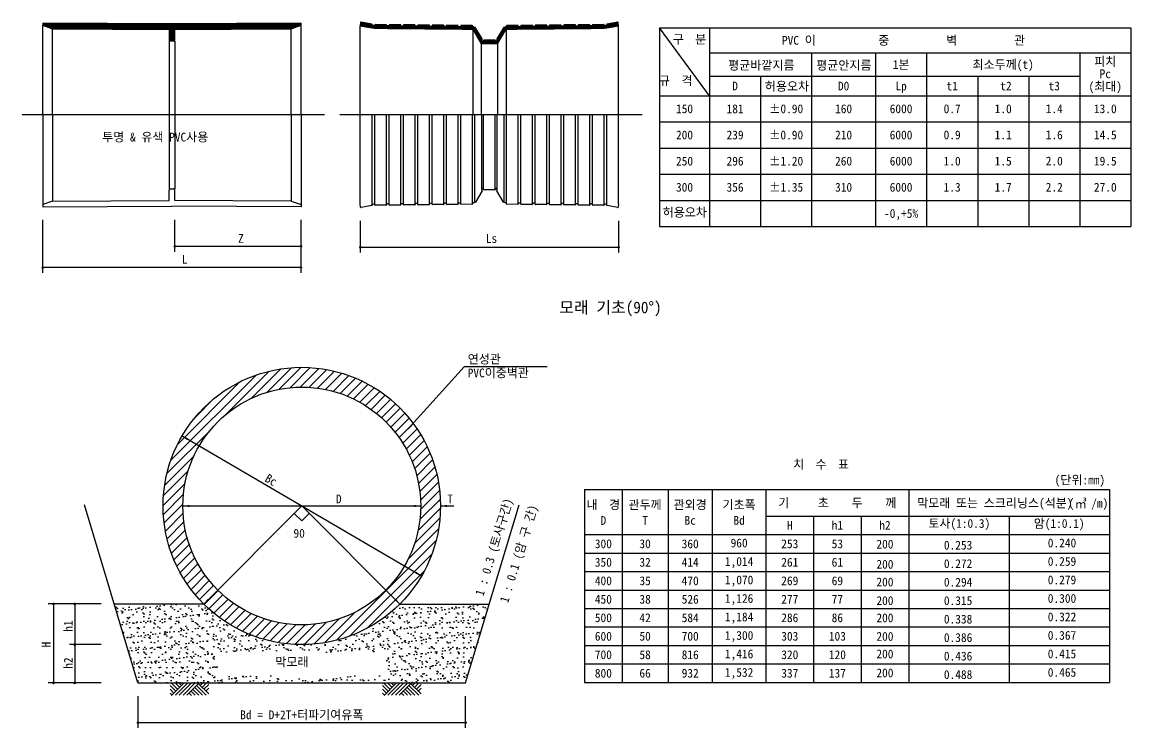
# Model space of a CAD drawing. Header units: inches. Extents: x 15 to 329, y 6 to 106.
# Drawn here: x 184.2 to 259.8, y 20.4 to 68.5 of the extents above; entities that cross this region are included whole.
import ezdxf
from ezdxf.enums import TextEntityAlignment as Align

# ---------------------------------------------------------------- set-up
doc = ezdxf.new("R2010")
doc.units = ezdxf.units.IN
doc.header["$MEASUREMENT"] = 0
doc.linetypes.add('CENTER', pattern=[50.8, 31.75, -6.35, 6.35, -6.35])
for name, color, linetype in [('ARHT', 8, 'Continuous'), ('COCN', 1, 'Continuous'), ('CODN', 1, 'Continuous'), ('COMM', 7, 'Continuous'), ('FORM', 7, 'Continuous'), ('TEXT', 3, 'Continuous')]:
    doc.layers.add(name, color=color, linetype=linetype)
doc.styles.add('돋움', font='DotumChe.TTF')

# ---------------------------------------------------------------- blocks, each defined once
blk = doc.blocks.new('*X4')
at = {"color": 0, "linetype": 'Continuous'}
for p, q in [((517.19, 643.2), (524.86, 643.2)), ((517.22, 643.4), (524.56, 643.4)), ((517.25, 643.6), (524.58, 643.6)), ((517.28, 643.8), (524.55, 643.8)), ((517.31, 644), (523.54, 644)), ((517.33, 644.2), (522.14, 644.2)), ((517.36, 644.4), (520.74, 644.4)), ((517.39, 644.6), (519.34, 644.6)), ((517.47, 644.8), (517.93, 644.8)), ((517.71, 643), (542.32, 643)), ((519.11, 642.8), (560.12, 642.8)), ((520.51, 642.6), (586.68, 642.6)), ((521.91, 642.4), (587.52, 642.4)), ((526.12, 643.2), (533.39, 643.2)), ((526.13, 643.4), (533.39, 643.4)), ((526.17, 643.6), (533.28, 643.6)), ((535, 643.2), (542.26, 643.2)), ((535.01, 643.4), (542.25, 643.4)), ((535.16, 643.6), (535.85, 643.6)), ((543.83, 643), (551.14, 643)), ((543.87, 643.2), (551.13, 643.2)), ((543.89, 643.4), (551.08, 643.4)), ((552.74, 643.2), (560, 643.2)), ((552.74, 643), (560, 643)), ((552.81, 643.4), (558.77, 643.4)), ((561.51, 642.8), (568.9, 642.8)), ((561.61, 643), (568.87, 643)), ((561.62, 643.2), (568.85, 643.2)), ((570.46, 642.8), (577.74, 642.8)), ((570.48, 643), (577.74, 643)), ((570.52, 643.2), (577.66, 643.2)), ((579.35, 642.8), (586.61, 642.8)), ((579.36, 643), (586.61, 643)), ((579.47, 643.2), (581.69, 643.2)), ((606.73, 642.4), (672.35, 642.4)), ((607.57, 642.6), (673.75, 642.6)), ((607.64, 642.8), (614.9, 642.8)), ((607.65, 643), (614.9, 643)), ((612.57, 643.2), (614.78, 643.2)), ((616.51, 643), (623.77, 643)), ((616.51, 642.8), (623.8, 642.8)), ((616.6, 643.2), (623.74, 643.2)), ((625.35, 642.8), (632.74, 642.8)), ((625.38, 643), (632.64, 643)), ((625.4, 643.2), (632.64, 643.2)), ((634.13, 642.8), (675.15, 642.8)), ((634.25, 643.2), (641.51, 643.2)), ((634.25, 643), (641.52, 643)), ((635.48, 643.4), (641.44, 643.4)), ((643.11, 643), (650.43, 643)), ((643.12, 643.2), (650.38, 643.2)), ((643.17, 643.4), (650.37, 643.4)), ((651.94, 643), (676.55, 643)), ((651.99, 643.2), (659.25, 643.2)), ((652, 643.4), (659.25, 643.4)), ((658.4, 643.6), (659.09, 643.6)), ((660.86, 643.4), (668.12, 643.4)), ((660.86, 643.2), (668.14, 643.2)), ((660.97, 643.6), (668.08, 643.6)), ((669.39, 643.2), (677.06, 643.2)), ((669.67, 643.6), (677.01, 643.6)), ((669.7, 643.4), (677.03, 643.4)), ((669.71, 643.8), (676.98, 643.8)), ((670.71, 644), (676.95, 644)), ((672.12, 644.2), (676.92, 644.2)), ((673.52, 644.4), (676.89, 644.4)), ((674.92, 644.6), (676.86, 644.6)), ((676.32, 644.8), (676.78, 644.8)), ((523.31, 642.2), (587.67, 642.2)), ((524.75, 642), (587.85, 642)), ((534.19, 641.8), (588.72, 641.8)), ((557.11, 641.6), (588.87, 641.6)), ((580.03, 641.4), (589.02, 641.4)), ((586.91, 641.2), (589.16, 641.2)), ((587.05, 641), (589.31, 641)), ((587.2, 640.8), (589.46, 640.8)), ((587.35, 640.6), (589.61, 640.6)), ((587.5, 640.4), (589.76, 640.4)), ((587.65, 640.2), (589.91, 640.2)), ((587.8, 640), (590.05, 640)), ((587.94, 639.8), (590.2, 639.8)), ((588.03, 642), (588.57, 642)), ((588.09, 639.6), (590.35, 639.6)), ((588.24, 639.4), (590.5, 639.4)), ((588.39, 639.2), (590.65, 639.2)), ((588.54, 639), (590.79, 639)), ((588.68, 638.8), (590.94, 638.8)), ((588.83, 638.6), (591.09, 638.6)), ((588.98, 638.4), (591.24, 638.4)), ((589.13, 638.2), (591.39, 638.2)), ((589.28, 638), (591.53, 638)), ((589.42, 637.8), (591.68, 637.8)), ((589.57, 637.6), (591.83, 637.6)), ((589.72, 637.4), (591.98, 637.4)), ((589.87, 637.2), (592.13, 637.2)), ((590.02, 637), (592.28, 637)), ((601.98, 637), (604.24, 637)), ((602.13, 637.2), (604.39, 637.2)), ((602.28, 637.4), (604.53, 637.4)), ((602.42, 637.6), (604.68, 637.6)), ((602.57, 637.8), (604.83, 637.8)), ((602.72, 638), (604.98, 638)), ((602.87, 638.2), (605.13, 638.2)), ((603.02, 638.4), (605.27, 638.4)), ((603.16, 638.6), (605.42, 638.6)), ((603.31, 638.8), (605.57, 638.8)), ((603.46, 639), (605.72, 639)), ((603.61, 639.2), (605.87, 639.2)), ((603.76, 639.4), (606.01, 639.4)), ((603.9, 639.6), (606.16, 639.6)), ((604.05, 639.8), (606.31, 639.8)), ((604.2, 640), (606.46, 640)), ((604.35, 640.2), (606.61, 640.2)), ((604.5, 640.4), (606.76, 640.4)), ((604.65, 640.6), (606.9, 640.6)), ((604.79, 640.8), (607.05, 640.8)), ((604.94, 641), (607.2, 641)), ((605.09, 641.2), (607.35, 641.2)), ((605.24, 641.4), (614.22, 641.4)), ((605.39, 641.6), (637.14, 641.6)), ((605.53, 641.8), (660.06, 641.8)), ((605.68, 642), (606.22, 642)), ((606.41, 642), (669.51, 642)), ((606.58, 642.2), (670.94, 642.2)), ((590.17, 636.8), (592.42, 636.8)), ((590.31, 636.6), (592.57, 636.6)), ((590.46, 636.4), (592.61, 636.4)), ((590.61, 636.2), (592.4, 636.2)), ((590.76, 636), (592.3, 636)), ((590.91, 635.8), (592.41, 635.8)), ((591.05, 635.6), (592.56, 635.6)), ((591.2, 635.4), (603.05, 635.4)), ((591.35, 635.2), (602.9, 635.2)), ((591.5, 635), (602.76, 635)), ((591.65, 634.8), (602.61, 634.8)), ((591.79, 634.6), (602.46, 634.6)), ((591.94, 634.4), (602.31, 634.4)), ((593.5, 635.8), (600.75, 635.8)), ((593.5, 635.6), (600.76, 635.6)), ((593.6, 636), (600.65, 636)), ((601.65, 636.4), (603.79, 636.4)), ((601.68, 636.6), (603.94, 636.6)), ((601.69, 635.6), (603.2, 635.6)), ((601.83, 636.8), (604.09, 636.8)), ((601.84, 635.8), (603.35, 635.8)), ((601.86, 636.2), (603.64, 636.2)), ((601.96, 636), (603.5, 636))]:
    blk.add_line(p, q, dxfattribs=at)
blk = doc.blocks.new('15')
at = {"layer": 'ARHT', "color": 8, "linetype": 'Continuous'}
for p, q in [((-4.9, 0), (-2.5, -2.39)), ((-4.73, -4.73), (0, 0)), ((-3.41, 0), (-1.75, -1.66)), ((-3.25, -4.67), (1.41, 0)), ((-2, 0), (-1.04, -0.96)), ((-1.84, -4.67), (2.83, 0)), ((-0.42, -4.67), (4.24, 0)), ((0.99, -4.67), (5.66, 0)), ((6.11, -0.96), (7.07, 0)), ((6.82, -1.67), (8.49, 0)), ((-5.31, -0.99), (-3.25, -3.04)), ((-5.31, -2.4), (-3.96, -3.75)), ((-5.31, -3.82), (-4.67, -4.46)), ((1.94, -3.87), (2.81, -4.73)), ((2.65, -3.16), (4.16, -4.67)), ((3.36, -2.45), (5.57, -4.67)), ((4.07, -1.74), (6.99, -4.67)), ((4.77, -1.04), (8.4, -4.67)), ((5.48, -0.33), (9.31, -4.16)), ((7.52, -2.37), (9.31, -0.59)), ((8.23, -3.08), (9.31, -2))]:
    blk.add_line(p, q, dxfattribs=at)
blk = doc.blocks.new('*X16')
at = {"color": 0}
for p, q in [((78.69, 195.36), (86.85, 203.52)), ((83.48, 198.39), (89.05, 203.95)), ((86.36, 199.5), (91.04, 204.18)), ((88.72, 200.09), (92.88, 204.25)), ((90.79, 200.39), (94.6, 204.2)), ((92.66, 200.5), (96.22, 204.05)), ((94.39, 200.46), (97.75, 203.82)), ((96, 200.3), (99.21, 203.51)), ((68.22, 186.66), (84.34, 202.78)), ((69.51, 189.72), (81.28, 201.49)), ((97.51, 200.04), (100.6, 203.13)), ((98.94, 199.7), (101.92, 202.69)), ((100.29, 199.29), (103.19, 202.19)), ((101.57, 198.8), (104.41, 201.64)), ((102.8, 198.26), (105.58, 201.04)), ((103.96, 197.65), (106.7, 200.39)), ((105.07, 196.99), (107.77, 199.7)), ((72.86, 194.84), (76.16, 198.14)), ((106.12, 196.28), (108.8, 198.96)), ((107.13, 195.51), (109.79, 198.18)), ((108.08, 194.7), (110.73, 197.35)), ((108.98, 193.84), (111.64, 196.49)), ((109.84, 192.92), (112.49, 195.58)), ((110.64, 191.96), (113.31, 194.63)), ((111.4, 190.95), (114.09, 193.64)), ((67.48, 184.15), (75.64, 192.31)), ((112.1, 189.89), (114.82, 192.6)), ((112.76, 188.77), (115.5, 191.52)), ((113.35, 187.6), (116.14, 190.39)), ((113.89, 186.37), (116.73, 189.21)), ((67.05, 181.95), (72.61, 187.52)), ((114.36, 185.07), (117.28, 187.99)), ((66.82, 179.96), (71.5, 184.64)), ((114.76, 183.71), (117.76, 186.71)), ((115.09, 182.27), (118.19, 185.37)), ((115.33, 180.74), (118.56, 183.97)), ((66.75, 178.12), (70.91, 182.28)), ((115.47, 179.11), (118.86, 182.5)), ((115.49, 177.36), (119.08, 180.95)), ((66.8, 176.4), (70.61, 180.21)), ((66.95, 174.78), (70.5, 178.34)), ((115.36, 175.46), (119.22, 179.32)), ((67.18, 173.25), (70.54, 176.61)), ((115.01, 173.35), (119.25, 177.58)), ((67.49, 171.79), (70.7, 175)), ((114.36, 170.93), (119.15, 175.72)), ((67.87, 170.4), (70.96, 173.49)), ((68.31, 169.08), (71.3, 172.06)), ((113.11, 167.91), (118.89, 173.7)), ((68.81, 167.81), (71.71, 170.71)), ((99.55, 152.58), (118.42, 171.45)), ((69.36, 166.59), (72.2, 169.43)), ((69.96, 165.42), (72.74, 168.2)), ((102.12, 153.39), (117.61, 168.88)), ((70.61, 164.3), (73.35, 167.04)), ((71.3, 163.23), (74.01, 165.93)), ((72.04, 162.2), (74.72, 164.88)), ((72.82, 161.21), (75.49, 163.87)), ((105.33, 154.82), (116.18, 165.67)), ((73.65, 160.27), (76.3, 162.92)), ((74.51, 159.36), (77.16, 162.02)), ((75.42, 158.51), (78.08, 161.16)), ((76.37, 157.69), (79.04, 160.36)), ((77.36, 156.91), (80.05, 159.6)), ((78.4, 156.18), (81.11, 158.9)), ((79.48, 155.5), (82.23, 158.24)), ((80.61, 154.86), (83.4, 157.65)), ((97.3, 152.11), (103.09, 157.89)), ((81.79, 154.27), (84.63, 157.11)), ((83.01, 153.72), (85.93, 156.64)), ((84.29, 153.24), (87.29, 156.24)), ((85.63, 152.81), (88.73, 155.91)), ((87.03, 152.44), (90.26, 155.67)), ((88.5, 152.14), (91.89, 155.53)), ((90.05, 151.92), (93.64, 155.51)), ((91.68, 151.78), (95.54, 155.64)), ((93.42, 151.75), (97.65, 155.99)), ((95.28, 151.85), (100.07, 156.64))]:
    blk.add_line(p, q, dxfattribs=at)

msp = doc.modelspace()

# ---------------------------------------------------------------- hatches: boundary and pattern name
at = {"layer": 'ARHT', "linetype": 'Continuous'}
h = msp.add_hatch(dxfattribs=at)
h.set_pattern_fill('ANSI31', color=256, scale=0.270261, angle=315, style=0)
h.set_pattern_definition([(0, (14.542527, 59.69897), (9e-18, 0.033782672), [])])
edge = h.paths.add_edge_path()
edge.add_arc((194.479, 67.318), 0.0811, 270, 360)
edge.add_line((194.56, 67.318), (194.56, 68.023))
edge.add_line((194.56, 68.023), (202.506, 68.065))
edge.add_line((202.506, 68.065), (203.172, 68.3))
edge.add_line((203.172, 68.3), (203.172, 68.45))
edge.add_line((203.172, 68.45), (194.364, 68.408))
edge.add_line((194.364, 68.408), (185.557, 68.45))
edge.add_line((185.557, 68.45), (185.557, 68.3))
edge.add_line((185.557, 68.3), (186.223, 68.065))
edge.add_line((186.223, 68.065), (194.169, 68.023))
edge.add_line((194.169, 68.023), (194.169, 67.318))
edge.add_arc((194.25, 67.318), 0.0811, 180, 270)
edge.add_line((194.25, 67.237), (194.479, 67.237))
at = {"layer": 'ARHT'}
h = msp.add_hatch(dxfattribs=at)
h.set_pattern_fill('AR-SAND', color=256, scale=0.360348, style=0)
h.set_pattern_definition([(37.5, (7.0289, -33.1845), (-0.0226996, 0.694328), [0, -0.5477297, 0, -0.6125924, 0, -0.5855663]), (7.5, (7.0289, -33.1845), (0.6377364, 1.016956), [0, -0.2954858, 0, -0.4936774, 0, -0.189183]), (327.5, (6.5857, -33.1845), (1.1221763, 0.0020392), [0, -0.1801742, 0, -0.6486273, 0, -0.846819]), (317.5, (6.5857, -33.1845), (1.083253, 0.316269), [0, -0.0900871, 0, -0.4252112, 0, -0.4864705])])
edge = h.paths.add_edge_path()
edge.add_line((190.438, 28.819), (192.053, 23.436))
edge.add_line((192.053, 23.436), (214.395, 23.436))
edge.add_line((214.395, 23.436), (216.01, 28.819))
edge.add_line((216.01, 28.819), (209.913, 28.819))
edge.add_arc((203.224, 35.507), 9.459, 225.22717, 315, ccw=False)
edge.add_line((196.562, 28.792), (190.438, 28.819))
h.paths.add_polyline_path([(209.015, 25.522), (197.47, 25.522), (197.47, 23.923), (209.015, 23.923)], flags=16)

# ---------------------------------------------------------------- linework, layer by layer
at = {"layer": 'COCN', "linetype": 'CENTER', "ltscale": 10}
for p, q in [((204.78, 62.184), (184.156, 62.184)), ((226.437, 62.184), (205.812, 62.184))]:
    msp.add_line(p, q, dxfattribs=at)
at = {"layer": 'CODN', "linetype": 'Continuous'}
for p, q in [((185.557, 51.414), (185.557, 55.017)), ((194.56, 52.855), (194.56, 55.017)), ((203.172, 51.414), (203.172, 55.017)), ((207.213, 54.959), (207.213, 52.797)), ((224.829, 54.959), (224.829, 52.797)), ((203.172, 53.215), (194.56, 53.215)), ((207.213, 53.157), (224.829, 53.157)), ((203.172, 51.774), (185.557, 51.774)), ((219.966, 44.996), (214.287, 44.996)), ((195.058, 40.282), (211.39, 30.733)), ((195.116, 35.507), (211.332, 35.507)), ((203.224, 35.507), (196.535, 28.819)), ((202.714, 34.998), (203.224, 34.488)), ((203.224, 35.507), (209.913, 28.819)), ((203.734, 34.998), (203.224, 34.488)), ((212.683, 35.507), (213.584, 35.507)), ((189.537, 28.832), (185.934, 28.832)), ((186.294, 28.819), (186.294, 23.436)), ((187.736, 28.819), (187.736, 23.436)), ((189.537, 26.048), (187.375, 26.048)), ((189.537, 23.436), (185.934, 23.436)), ((192.053, 22.535), (192.053, 20.373)), ((214.395, 20.373), (214.395, 22.535)), ((192.053, 20.733), (214.395, 20.733))]:
    msp.add_line(p, q, dxfattribs=at)
at = {"layer": 'CODN'}
msp.add_line((214.287, 44.996), (210.458, 40.736), dxfattribs=at)
at = {"layer": 'CODN', "linetype": 'Continuous'}
for points, const_width in [([(194.517, 53.215, 1), (194.603, 53.215, 1)], 0.0864), ([(203.129, 53.215, 1), (203.215, 53.215, 1)], 0.0864), ([(207.17, 53.157, 1), (207.257, 53.157, 1)], 0.0864), ([(224.785, 53.157, 1), (224.872, 53.157, 1)], 0.0864), ([(185.514, 51.774, 1), (185.6, 51.774, 1)], 0.0864), ([(203.129, 51.774, 1), (203.215, 51.774, 1)], 0.0864), ([(186.249, 28.819, 1), (186.339, 28.819, 1)], 0.0901), ([(187.691, 28.819, 1), (187.781, 28.819, 1)], 0.0901), ([(187.691, 26.048, 1), (187.781, 26.048, 1)], 0.0901), ([(186.249, 23.436, 1), (186.339, 23.436, 1)], 0.0901), ([(187.691, 23.436, 1), (187.781, 23.436, 1)], 0.0901), ([(192.008, 20.733, 1), (192.098, 20.733, 1)], 0.0901), ([(214.35, 20.733, 1), (214.44, 20.733, 1)], 0.0901)]:
    msp.add_lwpolyline(points, format="xyb", close=True, dxfattribs=dict(at, const_width=const_width))
for points in [[(210.766, 40.982), (210.67, 41.069), (210.458, 40.736)], [(195.395, 40.001), (195.468, 40.126), (195.058, 40.282)], [(195.549, 35.435), (195.549, 35.58), (195.116, 35.507)], [(210.899, 35.435), (210.899, 35.58), (211.332, 35.507)], [(213.116, 35.435), (213.116, 35.58), (212.683, 35.507)], [(211.053, 31.014), (210.98, 30.889), (211.39, 30.733)], [(196.892, 29.074), (196.79, 29.176), (196.535, 28.819)], [(209.658, 29.176), (209.556, 29.074), (209.913, 28.819)]]:
    msp.add_solid(points, dxfattribs=at)
at = {"layer": 'COMM'}
for p, q in [((185.557, 62.184), (185.557, 68.3)), ((186.223, 62.184), (186.223, 68.065)), ((202.506, 62.184), (202.506, 68.065)), ((203.172, 62.184), (203.172, 68.3)), ((194.169, 67.237), (194.169, 57.131)), ((194.56, 67.237), (194.56, 57.131)), ((185.557, 62.184), (185.557, 56.068)), ((186.223, 62.184), (186.223, 56.303)), ((202.506, 62.184), (202.506, 56.303)), ((203.172, 62.184), (203.172, 56.068)), ((194.169, 56.345), (194.169, 57.05)), ((194.25, 57.131), (194.479, 57.131)), ((194.56, 56.345), (194.56, 57.05)), ((186.223, 56.303), (185.557, 56.068)), ((185.557, 56.068), (185.557, 55.918)), ((185.557, 55.918), (194.364, 55.96)), ((186.223, 56.303), (194.169, 56.345)), ((203.172, 55.918), (194.364, 55.96)), ((202.506, 56.303), (194.56, 56.345)), ((202.506, 56.303), (203.172, 56.068)), ((203.172, 56.068), (203.172, 55.918)), ((192.053, 23.436), (188.406, 35.594)), ((214.395, 23.436), (218.042, 35.594)), ((196.535, 28.819), (190.438, 28.819)), ((209.913, 28.819), (216.01, 28.819)), ((192.053, 23.436), (214.395, 23.436))]:
    msp.add_line(p, q, dxfattribs=at)
at = {"layer": 'COMM', "linetype": 'Continuous'}
for p, q in [((207.235, 68.457), (207.213, 68.265)), ((207.213, 62.184), (207.213, 68.265)), ((207.213, 68.265), (208.027, 68.12)), ((207.238, 68.485), (207.235, 68.457)), ((208.011, 68.375), (207.264, 68.508)), ((208.027, 68.316), (208.03, 68.344)), ((208.027, 68.12), (208.17, 68.099)), ((208.112, 68.273), (208.046, 68.285)), ((208.178, 68.266), (208.112, 68.273)), ((208.17, 68.099), (214.884, 68.026)), ((208.201, 68.321), (208.2, 68.293)), ((208.978, 68.34), (208.223, 68.349)), ((209, 68.285), (209, 68.312)), ((209.088, 68.256), (209.022, 68.257)), ((209.155, 68.255), (209.088, 68.256)), ((209.178, 68.31), (209.178, 68.283)), ((209.955, 68.33), (209.2, 68.338)), ((209.977, 68.274), (209.977, 68.302)), ((210.066, 68.245), (209.999, 68.246)), ((210.132, 68.245), (210.066, 68.245)), ((210.155, 68.3), (210.155, 68.272)), ((210.932, 68.319), (210.177, 68.327)), ((210.954, 68.263), (210.954, 68.291)), ((211.043, 68.235), (210.976, 68.235)), ((211.109, 68.234), (211.043, 68.235)), ((211.132, 68.289), (211.132, 68.261)), ((211.909, 68.308), (211.154, 68.317)), ((211.931, 68.253), (211.931, 68.28)), ((212.02, 68.224), (211.953, 68.225)), ((212.086, 68.223), (212.02, 68.224)), ((212.109, 68.279), (212.109, 68.251)), ((212.886, 68.298), (212.131, 68.306)), ((212.908, 68.242), (212.909, 68.27)), ((212.997, 68.213), (212.93, 68.214)), ((213.064, 68.213), (212.997, 68.213)), ((213.086, 68.268), (213.086, 68.24)), ((213.864, 68.287), (213.109, 68.295)), ((213.885, 68.231), (213.886, 68.259)), ((213.974, 68.203), (213.907, 68.203)), ((214.041, 68.202), (213.974, 68.203)), ((214.063, 68.257), (214.063, 68.229)), ((214.841, 68.276), (214.086, 68.285)), ((214.863, 68.221), (214.863, 68.248)), ((214.951, 68.192), (214.885, 68.193)), ((214.991, 68.125), (214.951, 68.192)), ((215.04, 68.136), (215.022, 68.119)), ((215.52, 67.372), (215.071, 68.13)), ((216.971, 68.13), (216.522, 67.372)), ((217.02, 68.119), (217.002, 68.136)), ((217.091, 68.192), (217.051, 68.125)), ((217.157, 68.193), (217.091, 68.192)), ((217.158, 68.026), (223.872, 68.099)), ((217.179, 68.248), (217.179, 68.221)), ((217.956, 68.285), (217.201, 68.276)), ((217.979, 68.229), (217.979, 68.257)), ((218.068, 68.203), (218.001, 68.202)), ((218.135, 68.203), (218.068, 68.203)), ((218.156, 68.259), (218.157, 68.231)), ((218.933, 68.295), (218.178, 68.287)), ((218.956, 68.24), (218.956, 68.268)), ((219.045, 68.213), (218.978, 68.213)), ((219.112, 68.214), (219.045, 68.213)), ((219.133, 68.27), (219.134, 68.242)), ((219.911, 68.306), (219.155, 68.298)), ((219.933, 68.251), (219.933, 68.279)), ((220.022, 68.224), (219.955, 68.223)), ((220.089, 68.225), (220.022, 68.224)), ((220.111, 68.28), (220.111, 68.253)), ((220.888, 68.317), (220.133, 68.308)), ((220.91, 68.261), (220.91, 68.289)), ((220.999, 68.235), (220.933, 68.234)), ((221.066, 68.235), (220.999, 68.235)), ((221.088, 68.291), (221.088, 68.263)), ((221.865, 68.327), (221.11, 68.319)), ((221.887, 68.272), (221.887, 68.3)), ((221.976, 68.245), (221.91, 68.245)), ((222.043, 68.246), (221.976, 68.245)), ((222.065, 68.302), (222.065, 68.274)), ((222.842, 68.338), (222.087, 68.33)), ((222.864, 68.283), (222.864, 68.31)), ((222.953, 68.256), (222.887, 68.255)), ((223.02, 68.257), (222.953, 68.256)), ((223.042, 68.312), (223.042, 68.285)), ((223.819, 68.349), (223.064, 68.34)), ((223.842, 68.293), (223.841, 68.321)), ((223.93, 68.273), (223.864, 68.266)), ((223.872, 68.099), (224.015, 68.12)), ((223.996, 68.285), (223.93, 68.273)), ((224.012, 68.344), (224.015, 68.316)), ((224.015, 68.12), (224.829, 68.265)), ((224.778, 68.508), (224.031, 68.375)), ((224.807, 68.457), (224.803, 68.485)), ((224.829, 68.265), (224.807, 68.457)), ((224.829, 62.184), (224.829, 68.265)), ((214.884, 68.026), (214.884, 62.184)), ((214.884, 68.026), (215.466, 67.043)), ((215.498, 67.316), (215.516, 67.333)), ((216.021, 67.297), (215.643, 67.294)), ((216.399, 67.294), (216.021, 67.297)), ((216.526, 67.333), (216.544, 67.316)), ((216.576, 67.043), (217.158, 68.026)), ((217.158, 68.026), (217.158, 62.184)), ((215.466, 67.043), (216.022, 67.047)), ((215.466, 67.043), (215.466, 62.184)), ((215.533, 67.21), (215.493, 67.277)), ((215.599, 67.211), (215.533, 67.21)), ((215.621, 67.267), (215.621, 67.239)), ((216.02, 67.047), (216.576, 67.043)), ((216.42, 67.239), (216.421, 67.267)), ((216.509, 67.21), (216.443, 67.211)), ((216.549, 67.277), (216.509, 67.21)), ((216.576, 67.043), (216.576, 62.184)), ((207.213, 56.103), (207.213, 62.184)), ((208.027, 56.052), (208.027, 62.184)), ((208.2, 56.075), (208.2, 62.184)), ((209, 56.081), (209, 62.184)), ((209.178, 56.085), (209.178, 62.184)), ((209.977, 56.092), (209.977, 62.184)), ((210.155, 56.096), (210.155, 62.184)), ((210.954, 56.103), (210.954, 62.184)), ((211.132, 56.107), (211.132, 62.184)), ((211.931, 56.113), (211.931, 62.184)), ((212.109, 56.117), (212.109, 62.184)), ((212.908, 56.124), (212.908, 62.184)), ((213.086, 56.128), (213.086, 62.184)), ((213.885, 56.135), (213.885, 62.184)), ((214.063, 56.139), (214.063, 62.184)), ((214.863, 56.147), (214.863, 62.184)), ((215.022, 56.249), (215.022, 62.184)), ((215.493, 57.091), (215.493, 62.184)), ((215.621, 57.129), (215.621, 62.157)), ((216.42, 57.129), (216.42, 62.185)), ((216.549, 57.091), (216.549, 62.184)), ((217.02, 56.249), (217.02, 62.184)), ((217.179, 56.147), (217.179, 62.184)), ((217.98, 56.139), (217.98, 62.184)), ((218.158, 56.135), (218.158, 62.184)), ((218.957, 56.128), (218.957, 62.184)), ((219.135, 56.124), (219.135, 62.184)), ((219.935, 56.117), (219.935, 62.184)), ((220.112, 56.113), (220.112, 62.184)), ((220.912, 56.107), (220.912, 62.184)), ((221.089, 56.103), (221.089, 62.184)), ((221.889, 56.096), (221.889, 62.184)), ((222.066, 56.092), (222.066, 62.184)), ((222.866, 56.085), (222.866, 62.184)), ((223.044, 56.081), (223.044, 62.184)), ((223.843, 56.075), (223.843, 62.184)), ((224.017, 56.052), (224.017, 62.184)), ((224.829, 56.103), (224.829, 62.184)), ((215.52, 56.997), (215.071, 56.238)), ((215.533, 57.158), (215.493, 57.091)), ((215.498, 57.052), (215.516, 57.035)), ((215.599, 57.157), (215.533, 57.158)), ((215.621, 57.102), (215.621, 57.129)), ((216.021, 57.071), (215.643, 57.074)), ((216.399, 57.074), (216.021, 57.071)), ((216.42, 57.129), (216.421, 57.102)), ((216.509, 57.158), (216.443, 57.157)), ((216.549, 57.091), (216.509, 57.158)), ((216.971, 56.238), (216.522, 56.997)), ((216.526, 57.035), (216.544, 57.052)), ((207.235, 55.911), (207.213, 56.103)), ((208.011, 55.993), (207.264, 55.86)), ((208.027, 56.052), (208.03, 56.024)), ((208.112, 56.095), (208.046, 56.083)), ((208.178, 56.102), (208.112, 56.095)), ((208.201, 56.047), (208.2, 56.075)), ((208.978, 56.028), (208.223, 56.019)), ((209, 56.083), (209, 56.056)), ((209.088, 56.112), (209.022, 56.111)), ((209.155, 56.113), (209.088, 56.112)), ((209.178, 56.058), (209.178, 56.085)), ((209.955, 56.038), (209.2, 56.03)), ((209.977, 56.094), (209.977, 56.066)), ((210.066, 56.123), (209.999, 56.122)), ((210.132, 56.124), (210.066, 56.123)), ((210.155, 56.068), (210.155, 56.096)), ((210.932, 56.049), (210.177, 56.041)), ((210.954, 56.105), (210.954, 56.077)), ((211.043, 56.133), (210.976, 56.133)), ((211.109, 56.134), (211.043, 56.133)), ((211.132, 56.079), (211.132, 56.107)), ((211.909, 56.06), (211.154, 56.051)), ((211.931, 56.115), (211.931, 56.088)), ((212.02, 56.144), (211.953, 56.143)), ((212.086, 56.145), (212.02, 56.144)), ((212.109, 56.09), (212.109, 56.117)), ((212.886, 56.07), (212.131, 56.062)), ((212.908, 56.126), (212.909, 56.098)), ((212.997, 56.155), (212.93, 56.154)), ((213.064, 56.155), (212.997, 56.155)), ((213.086, 56.1), (213.086, 56.128)), ((213.864, 56.081), (213.109, 56.073)), ((213.885, 56.137), (213.886, 56.109)), ((213.974, 56.165), (213.907, 56.165)), ((214.041, 56.166), (213.974, 56.165)), ((214.063, 56.111), (214.063, 56.139)), ((214.841, 56.092), (214.086, 56.083)), ((214.863, 56.147), (214.863, 56.12)), ((214.951, 56.176), (214.885, 56.175)), ((214.991, 56.243), (214.951, 56.176)), ((215.04, 56.232), (215.022, 56.249)), ((217.02, 56.249), (217.002, 56.232)), ((217.091, 56.176), (217.051, 56.243)), ((217.157, 56.175), (217.091, 56.176)), ((217.179, 56.12), (217.179, 56.147)), ((217.956, 56.083), (217.201, 56.092)), ((217.979, 56.139), (217.979, 56.111)), ((218.068, 56.165), (218.001, 56.166)), ((218.135, 56.165), (218.068, 56.165)), ((218.156, 56.109), (218.157, 56.137)), ((218.933, 56.073), (218.178, 56.081)), ((218.956, 56.128), (218.956, 56.1)), ((219.045, 56.155), (218.978, 56.155)), ((219.112, 56.154), (219.045, 56.155)), ((219.133, 56.098), (219.134, 56.126)), ((219.911, 56.062), (219.155, 56.07)), ((219.933, 56.117), (219.933, 56.09)), ((220.022, 56.144), (219.955, 56.145)), ((220.089, 56.143), (220.022, 56.144)), ((220.111, 56.088), (220.111, 56.115)), ((220.888, 56.051), (220.133, 56.06)), ((220.91, 56.107), (220.91, 56.079)), ((220.999, 56.133), (220.933, 56.134)), ((221.066, 56.133), (220.999, 56.133)), ((221.088, 56.077), (221.088, 56.105)), ((221.865, 56.041), (221.11, 56.049)), ((221.887, 56.096), (221.887, 56.068)), ((221.976, 56.123), (221.91, 56.124)), ((222.043, 56.122), (221.976, 56.123)), ((222.065, 56.066), (222.065, 56.094)), ((222.842, 56.03), (222.087, 56.038)), ((222.864, 56.085), (222.864, 56.058)), ((222.953, 56.112), (222.887, 56.113)), ((223.02, 56.111), (222.953, 56.112)), ((223.042, 56.056), (223.042, 56.083)), ((223.819, 56.019), (223.064, 56.028)), ((223.842, 56.075), (223.841, 56.047)), ((223.93, 56.095), (223.864, 56.102)), ((223.996, 56.083), (223.93, 56.095)), ((224.012, 56.024), (224.015, 56.052)), ((224.778, 55.86), (224.031, 55.993)), ((224.829, 56.103), (224.807, 55.911)), ((207.238, 55.883), (207.235, 55.911)), ((224.807, 55.911), (224.803, 55.883))]:
    msp.add_line(p, q, dxfattribs=at)
at = {"layer": 'COMM'}
msp.add_lwpolyline([(194.479, 67.237, 0.414214), (194.56, 67.318), (194.56, 68.023), (202.506, 68.065), (203.172, 68.3), (203.172, 68.45), (194.364, 68.408), (185.557, 68.45), (185.557, 68.3), (186.223, 68.065), (194.169, 68.023), (194.169, 67.318, 0.414214), (194.25, 67.237)], format="xyb", close=True, dxfattribs=at)
for radius in [9.459, 8.108]:
    msp.add_circle((203.224, 35.507), radius, dxfattribs=at)
for centre, start, end in [((194.25, 57.05), 90, 180), ((194.479, 57.05), 0, 90)]:
    msp.add_arc(centre, 0.0811, start, end, dxfattribs=at)
at = {"layer": 'COMM', "linetype": 'Continuous'}
for centre, start_param, end_param in [((207.26, 68.481), -0.141768, 1.429028), ((208.008, 68.348), 4.570621, 6.141417), ((208.049, 68.312), 1.429028, 2.999824), ((208.178, 68.294), 3.132866, 4.703662), ((208.223, 68.321), -0.008727, 1.56207), ((208.978, 68.313), 4.703662, 6.274459), ((209.022, 68.284), 1.56207, 3.132866), ((209.155, 68.283), 3.132866, 4.703662), ((209.2, 68.31), -0.008727, 1.56207), ((209.955, 68.302), 4.703662, 6.274459), ((209.999, 68.274), 1.56207, 3.132866), ((210.132, 68.272), 3.132866, 4.703662), ((210.177, 68.3), -0.008727, 1.56207), ((210.932, 68.291), 4.703662, 6.274459), ((210.976, 68.263), 1.56207, 3.132866), ((211.11, 68.262), 3.132866, 4.703662), ((211.154, 68.289), -0.008727, 1.56207), ((211.909, 68.281), 4.703662, 6.274459), ((211.953, 68.252), 1.56207, 3.132866), ((212.087, 68.251), 3.132866, 4.703662), ((212.131, 68.278), -0.008727, 1.56207), ((212.886, 68.27), 4.703662, 6.274459), ((212.931, 68.242), 1.56207, 3.132866), ((213.064, 68.24), 3.132866, 4.703662), ((213.108, 68.268), -0.008727, 1.56207), ((213.863, 68.259), 4.703662, 6.274459), ((213.908, 68.231), 1.56207, 3.132866), ((214.041, 68.23), 3.132866, 4.703662), ((214.085, 68.257), -0.008727, 1.56207), ((214.841, 68.249), 4.703662, 6.274459), ((214.885, 68.22), 1.56207, 3.132866), ((215.009, 68.142), 2.208276, 3.779072), ((215.053, 68.113), -0.933317, 0.63748), ((216.989, 68.113), -0.63748, 0.933317), ((217.033, 68.142), 2.504113, 4.074909), ((217.157, 68.22), 3.150319, 4.721116), ((217.201, 68.249), 0.008727, 1.579523), ((217.956, 68.257), -1.56207, 0.008727), ((218.001, 68.23), 1.579523, 3.150319), ((218.134, 68.231), 3.150319, 4.721116), ((218.179, 68.259), 0.008727, 1.579523), ((218.934, 68.268), -1.56207, 0.008727), ((218.978, 68.24), 1.579523, 3.150319), ((219.111, 68.242), 3.150319, 4.721116), ((219.156, 68.27), 0.008727, 1.579523), ((219.911, 68.278), -1.56207, 0.008727), ((219.955, 68.251), 1.579523, 3.150319), ((220.089, 68.252), 3.150319, 4.721116), ((220.133, 68.281), 0.008727, 1.579523), ((220.888, 68.289), -1.56207, 0.008727), ((220.932, 68.262), 1.579523, 3.150319), ((221.066, 68.263), 3.150319, 4.721116), ((221.11, 68.291), 0.008727, 1.579523), ((221.865, 68.3), -1.56207, 0.008727), ((221.91, 68.272), 1.579523, 3.150319), ((222.043, 68.274), 3.150319, 4.721116), ((222.087, 68.302), 0.008727, 1.579523), ((222.842, 68.31), -1.56207, 0.008727), ((222.887, 68.283), 1.579523, 3.150319), ((223.02, 68.284), 3.150319, 4.721116), ((223.064, 68.313), 0.008727, 1.579523), ((223.819, 68.321), -1.56207, 0.008727), ((223.864, 68.294), 1.579523, 3.150319), ((223.993, 68.312), 3.283361, 4.854157), ((224.034, 68.348), 0.141768, 1.712565), ((224.781, 68.481), -1.429028, 0.141768), ((215.511, 67.294), 0.63748, 2.208276), ((215.502, 67.355), 3.779072, 5.349869), ((215.644, 67.267), 0.0051, 1.575896), ((216.398, 67.267), 4.707289, 6.278085), ((216.54, 67.355), 0.933317, 2.504113), ((216.531, 67.294), 4.074909, 5.645706), ((215.599, 67.239), 3.146693, 4.717489), ((216.443, 67.239), 1.565696, 3.136492), ((215.511, 57.074), 0.933317, 2.504113), ((215.502, 57.013), 4.074909, 5.645706), ((215.599, 57.129), 4.707289, 6.278085), ((215.644, 57.101), 1.565696, 3.136492), ((216.398, 57.101), 3.146693, 4.717489), ((216.443, 57.129), 0.0051, 1.575896), ((216.54, 57.013), 0.63748, 2.208276), ((216.531, 57.074), 3.779072, 5.349869), ((208.008, 56.02), 3.283361, 4.854157), ((208.049, 56.056), 0.141768, 1.712565), ((208.178, 56.074), -1.56207, 0.008727), ((208.223, 56.047), 1.579523, 3.150319), ((208.978, 56.055), 3.150319, 4.721116), ((209.022, 56.084), 0.008727, 1.579523), ((209.155, 56.085), -1.56207, 0.008727), ((209.2, 56.058), 1.579523, 3.150319), ((209.955, 56.066), 3.150319, 4.721116), ((209.999, 56.094), 0.008727, 1.579523), ((210.132, 56.096), -1.56207, 0.008727), ((210.177, 56.068), 1.579523, 3.150319), ((210.932, 56.077), 3.150319, 4.721116), ((210.976, 56.105), 0.008727, 1.579523), ((211.11, 56.106), -1.56207, 0.008727), ((211.154, 56.079), 1.579523, 3.150319), ((211.909, 56.087), 3.150319, 4.721116), ((211.953, 56.116), 0.008727, 1.579523), ((212.087, 56.117), -1.56207, 0.008727), ((212.131, 56.09), 1.579523, 3.150319), ((212.886, 56.098), 3.150319, 4.721116), ((212.931, 56.126), 0.008727, 1.579523), ((213.064, 56.128), -1.56207, 0.008727), ((213.108, 56.1), 1.579523, 3.150319), ((213.863, 56.109), 3.150319, 4.721116), ((213.908, 56.137), 0.008727, 1.579523), ((214.041, 56.138), -1.56207, 0.008727), ((214.085, 56.111), 1.579523, 3.150319), ((214.841, 56.119), 3.150319, 4.721116), ((214.885, 56.148), 0.008727, 1.579523), ((215.009, 56.226), -0.63748, 0.933317), ((215.053, 56.255), 2.504113, 4.074909), ((216.989, 56.255), 2.208276, 3.779072), ((217.033, 56.226), -0.933317, 0.63748), ((217.157, 56.148), 4.703662, 6.274459), ((217.201, 56.119), 1.56207, 3.132866), ((217.956, 56.111), 3.132866, 4.703662), ((218.001, 56.138), -0.008727, 1.56207), ((218.134, 56.137), 4.703662, 6.274459), ((218.179, 56.109), 1.56207, 3.132866), ((218.934, 56.1), 3.132866, 4.703662), ((218.978, 56.128), -0.008727, 1.56207), ((219.111, 56.126), 4.703662, 6.274459), ((219.156, 56.098), 1.56207, 3.132866), ((219.911, 56.09), 3.132866, 4.703662), ((219.955, 56.117), -0.008727, 1.56207), ((220.089, 56.116), 4.703662, 6.274459), ((220.133, 56.087), 1.56207, 3.132866), ((220.888, 56.079), 3.132866, 4.703662), ((220.932, 56.106), -0.008727, 1.56207), ((221.066, 56.105), 4.703662, 6.274459), ((221.11, 56.077), 1.56207, 3.132866), ((221.865, 56.068), 3.132866, 4.703662), ((221.91, 56.096), -0.008727, 1.56207), ((222.043, 56.094), 4.703662, 6.274459), ((222.087, 56.066), 1.56207, 3.132866), ((222.842, 56.058), 3.132866, 4.703662), ((222.887, 56.085), -0.008727, 1.56207), ((223.02, 56.084), 4.703662, 6.274459), ((223.064, 56.055), 1.56207, 3.132866), ((223.819, 56.047), 3.132866, 4.703662), ((223.864, 56.074), -0.008727, 1.56207), ((223.993, 56.056), 4.570621, 6.141417), ((224.034, 56.02), 1.429028, 2.999824), ((207.26, 55.887), 1.712565, 3.283361), ((224.781, 55.887), 2.999824, 4.570621)]:
    msp.add_ellipse(centre, major_axis=(0, 0.0278), ratio=0.8, start_param=start_param, end_param=end_param, dxfattribs=at)
at = {"layer": 'FORM'}
for p, q in [((231.029, 63.494), (227.619, 68.115)), ((227.619, 68.115), (227.619, 54.571)), ((227.619, 68.115), (231.029, 68.115)), ((231.029, 68.115), (231.029, 63.494)), ((231.029, 68.115), (259.757, 68.115)), ((259.757, 68.115), (259.757, 54.571)), ((231.029, 66.418), (259.757, 66.418)), ((237.992, 66.418), (237.992, 54.571)), ((242.35, 66.418), (242.35, 54.571)), ((245.831, 66.418), (245.831, 54.571)), ((256.275, 66.418), (256.275, 54.571)), ((231.029, 64.818), (256.275, 64.818)), ((234.51, 64.818), (234.51, 54.571)), ((249.313, 64.818), (249.313, 54.571)), ((252.794, 64.818), (252.794, 54.571)), ((227.619, 63.494), (231.029, 63.494)), ((231.029, 63.494), (231.029, 61.709)), ((231.029, 63.494), (259.757, 63.494)), ((227.619, 61.709), (231.029, 61.709)), ((231.029, 61.709), (231.029, 59.925)), ((231.029, 61.709), (259.757, 61.709)), ((227.619, 59.925), (231.029, 59.925)), ((231.029, 59.925), (231.029, 58.14)), ((231.029, 59.925), (259.757, 59.925)), ((227.619, 58.14), (231.029, 58.14)), ((231.029, 58.14), (231.029, 56.355)), ((231.029, 58.14), (259.757, 58.14)), ((227.619, 56.355), (231.029, 56.355)), ((231.029, 56.355), (231.029, 54.571)), ((231.029, 56.355), (259.757, 56.355)), ((227.619, 54.571), (231.029, 54.571)), ((231.029, 54.571), (259.757, 54.571)), ((222.513, 36.621), (258.306, 36.621)), ((222.513, 36.621), (258.306, 36.621)), ((222.513, 36.621), (222.513, 23.468)), ((225.062, 36.621), (225.062, 23.468)), ((228.208, 36.621), (228.208, 23.468)), ((231.212, 36.621), (231.212, 23.468)), ((234.878, 36.621), (234.878, 23.468)), ((244.612, 36.621), (244.612, 23.468)), ((258.306, 36.621), (258.306, 23.468)), ((234.878, 34.819), (258.306, 34.819)), ((238.123, 34.819), (238.123, 23.468)), ((241.367, 34.819), (241.367, 23.468)), ((251.459, 34.819), (251.459, 23.468)), ((222.513, 33.558), (258.306, 33.558)), ((222.513, 32.297), (258.306, 32.297)), ((222.513, 31.035), (258.306, 31.035)), ((222.513, 29.774), (258.306, 29.774)), ((222.513, 28.513), (258.306, 28.513)), ((222.513, 27.252), (258.306, 27.252)), ((222.513, 25.991), (258.306, 25.991)), ((222.513, 24.729), (258.306, 24.729)), ((222.513, 23.468), (258.306, 23.468))]:
    msp.add_line(p, q, dxfattribs=at)

# ---------------------------------------------------------------- block references
at = {"layer": 'ARHT', "linetype": 'Continuous'}
for name, p, xscale, yscale, zscale in [('*X4', (150.242, -20.285), 0.1101587104798282, 0.1376983934642033, 0.1376983878479755), ('*X16', (169.712, -28.635), 0.3603484994176056, 0.3603484994176056, 0.3603484994176056)]:
    msp.add_blockref(name, p, dxfattribs=dict(at, xscale=xscale, yscale=yscale, zscale=zscale))
at = {"layer": 'ARHT', "xscale": 0.1801742523910118, "yscale": 0.1801742523910118, "zscale": 0.1801742523910118}
for p in [(195.199, 23.436), (209.682, 23.436)]:
    msp.add_blockref('15', p, dxfattribs=at)

# ---------------------------------------------------------------- texts
at = {"layer": 'TEXT', "style": '돋움'}
for s, height, p in [('구  분', 0.6, (229.663, 67.041)), ('PVC 이           중          벽          관', 0.6, (244.258, 66.971)), ('평균바깥지름', 0.6, (234.562, 65.269)), ('평균안지름', 0.6, (240.187, 65.269)), ('규  격', 0.6, (228.726, 64.222)), ('허용오차', 0.6, (236.309, 63.832)), ('허용오차', 0.6, (229.344, 55.236)), ('Z', 0.6, (199.075, 53.458)), ('Ls', 0.6, (216.154, 53.456)), ('L', 0.6, (195.238, 52.032)), ('모래 기초(90%%D)', 0.8, (224.27, 48.652)), ('치  수  표', 0.6, (238.634, 38.046)), ('D', 0.6, (205.746, 35.688)), ('T', 0.6, (213.342, 35.688)), ('90', 0.6, (203.044, 33.345)), ('Bd = D+2T+터파기여유폭', 0.6, (203.224, 20.96))]:
    msp.add_text(s, height=height, dxfattribs=at).set_placement(p, align=Align.CENTER)
for s, p in [('1본', (244.09, 65.618)), ('최소두께(t)', (251.053, 65.618)), ('피치', (258.016, 65.822)), ('Pc', (258.016, 64.99)), ('D', (232.769, 64.156)), ('D0', (240.171, 64.156)), ('Lp', (244.09, 64.156)), ('t1', (247.572, 64.156)), ('t2', (251.241, 64.156)), ('t3', (254.535, 64.156)), ('(최대)', (258.016, 64.126)), ('150', (229.324, 62.601)), ('181', (232.769, 62.601)), ('%%p0.90', (236.251, 62.601)), ('160', (240.171, 62.601)), ('6000', (244.09, 62.601)), ('0.7', (247.572, 62.603)), ('1.0', (251.053, 62.603)), ('1.4', (254.535, 62.609)), ('13.0', (258.016, 62.603)), ('200', (229.324, 60.817)), ('239', (232.769, 60.817)), ('%%p0.90', (236.251, 60.817)), ('210', (240.171, 60.817)), ('6000', (244.09, 60.817)), ('0.9', (247.572, 60.818)), ('1.1', (251.053, 60.818)), ('1.6', (254.535, 60.824)), ('14.5', (258.016, 60.818)), ('250', (229.324, 59.032)), ('296', (232.769, 59.032)), ('%%p1.20', (236.251, 59.032)), ('260', (240.171, 59.032)), ('6000', (244.09, 59.032)), ('1.0', (247.572, 59.034)), ('1.5', (251.053, 59.034)), ('2.0', (254.535, 59.04)), ('19.5', (258.016, 59.034)), ('300', (229.324, 57.248)), ('356', (232.769, 57.248)), ('%%p1.35', (236.251, 57.248)), ('310', (240.171, 57.248)), ('6000', (244.09, 57.248)), ('1.3', (247.572, 57.249)), ('1.7', (251.053, 57.249)), ('2.2', (254.535, 57.255)), ('27.0', (258.016, 57.249)), ('-0,+5%%%', (244.09, 55.463)), ('내  경', (223.788, 35.591)), ('관두께', (226.635, 35.59)), ('관외경', (229.71, 35.591)), ('기초폭', (233.045, 35.591)), ('기     초    두    께', (239.745, 35.72)), ('D', (223.788, 34.52)), ('T', (226.635, 34.518)), ('Bc', (229.71, 34.527)), ('Bd', (233.045, 34.526)), ('H', (236.501, 34.189)), ('h1', (239.745, 34.189)), ('h2', (242.99, 34.189)), ('960', (233.045, 32.983)), ('300', (223.788, 32.927)), ('30', (226.635, 32.928)), ('360', (229.71, 32.928)), ('253', (236.501, 32.928)), ('53', (239.745, 32.928)), ('200', (242.99, 32.905)), ('350', (223.788, 31.666)), ('32', (226.635, 31.666)), ('414', (229.71, 31.666)), ('1,014', (233.045, 31.722)), ('261', (236.501, 31.666)), ('61', (239.745, 31.666)), ('200', (242.99, 31.532)), ('400', (223.788, 30.405)), ('35', (226.635, 30.405)), ('470', (229.71, 30.405)), ('1,070', (233.045, 30.461)), ('269', (236.501, 30.405)), ('69', (239.745, 30.405)), ('200', (242.99, 30.322)), ('1,126', (233.045, 29.2)), ('450', (223.788, 29.144)), ('38', (226.635, 29.144)), ('526', (229.71, 29.144)), ('277', (236.501, 29.144)), ('77', (239.745, 29.144)), ('200', (242.99, 29.051)), ('500', (223.788, 27.882)), ('42', (226.635, 27.883)), ('584', (229.71, 27.883)), ('1,184', (233.045, 27.938)), ('286', (236.501, 27.883)), ('86', (239.745, 27.883)), ('200', (242.99, 27.874)), ('600', (223.788, 26.621)), ('50', (226.635, 26.622)), ('700', (229.71, 26.622)), ('1,300', (233.045, 26.677)), ('303', (236.501, 26.622)), ('103', (239.745, 26.622)), ('200', (242.99, 26.612)), ('1,416', (233.045, 25.416)), ('200', (242.99, 25.416)), ('700', (223.788, 25.36)), ('58', (226.635, 25.36)), ('816', (229.71, 25.36)), ('320', (236.501, 25.36)), ('120', (239.745, 25.36)), ('800', (223.788, 24.099)), ('66', (226.635, 24.099)), ('932', (229.71, 24.099)), ('1,532', (233.045, 24.155)), ('337', (236.501, 24.099)), ('137', (239.745, 24.099)), ('200', (242.99, 24.121))]:
    msp.add_text(s, height=0.6, dxfattribs=at).set_placement(p, align=Align.MIDDLE_CENTER)
for s, p in [('투명 & 유색 PVC사용', (189.615, 60.37)), ('연성관', (214.536, 45.219)), ('PVC이중벽관', (214.536, 44.285)), ('(단위:mm)', (254.561, 36.981)), ('막모래 또는 스크리닝스(석분)', (245.19, 35.406)), ('(   /m)', (255.507, 35.391)), ('㎥', (255.939, 35.355)), ('막모래', (201.423, 24.566))]:
    msp.add_text(s, height=0.6, dxfattribs=at).set_placement(p)
for s, rotation, p in [('Bc', 329.68787, (200.982, 37.027)), ('h1', 90, (187.6, 27.31)), ('H', 90, (186.095, 26.048)), ('h2', 90, (187.6, 24.787))]:
    msp.add_text(s, height=0.6, rotation=rotation, dxfattribs=at).set_placement(p, align=Align.CENTER)
for s, p in [('1 : 0.3 (토사구간)', (215.604, 29.321)), ('1 : 0.1 (암 구 간)', (217.289, 28.856))]:
    msp.add_text(s, height=0.6, rotation=73, dxfattribs=at).set_placement(p)
for s, p in [('토사(1:0.3)', (248.06, 34.284)), ('암(1:0.1)', (254.867, 34.279))]:
    msp.add_text(s, height=0.6, dxfattribs=at).set_placement(p, align=Align.MIDDLE)
for s, p in [('0.240', (256.033, 32.687)), ('0.253', (248.947, 32.534)), ('0.272', (248.947, 31.273)), ('0.259', (256.033, 31.426)), ('0.294', (248.947, 30.012)), ('0.279', (256.033, 30.165)), ('0.300', (256.033, 28.903)), ('0.315', (248.947, 28.75)), ('0.338', (248.947, 27.489)), ('0.322', (256.033, 27.642)), ('0.386', (248.947, 26.228)), ('0.367', (256.033, 26.381)), ('0.415', (256.033, 25.12)), ('0.436', (248.947, 24.967)), ('0.488', (248.947, 23.706)), ('0.465', (256.033, 23.858))]:
    msp.add_text(s, height=0.6, dxfattribs=at).set_placement(p, align=Align.RIGHT)

doc.saveas('drawing.dxf')
